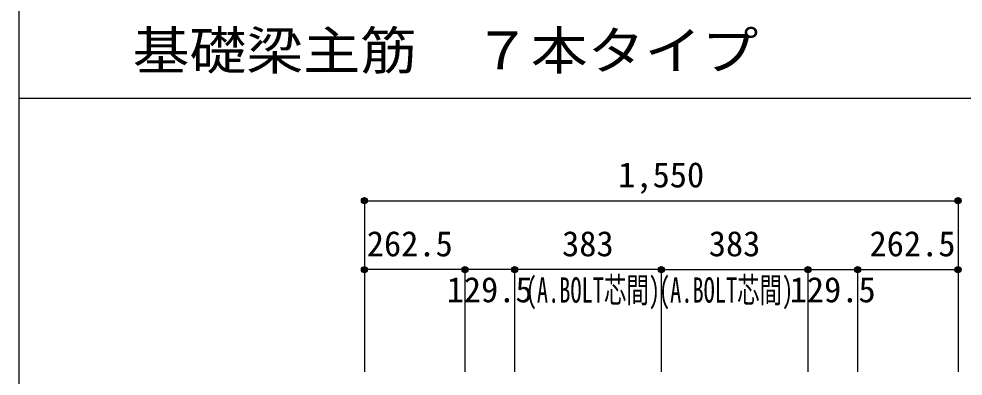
# Model space of a CAD drawing. Units: millimetres at full size, sheet at 1:30. Extents: x -5973 to 5954, y -4195 to 4201.
# Drawn here: x -5973 to -3508, y -948 to -15 of the extents above; entities that cross this region are included whole.
import ezdxf
from ezdxf.enums import TextEntityAlignment as Align

# ---------------------------------------------------------------- set-up
doc = ezdxf.new("R2010")
doc.units = ezdxf.units.MM
doc.header["$LTSCALE"] = 30
doc.header["$PDMODE"] = 32
doc.header["$PDSIZE"] = 15
for name, color, linetype in [('0-7_文字', 4, 'Continuous'), ('0-D_寸法', 4, 'Continuous'), ('6-7_文字', 7, 'Continuous'), ('F-0_枠', 6, 'Continuous')]:
    doc.layers.add(name, color=color, linetype=linetype)
doc.styles.add('ＭＳ ゴシック', font='')
doc.styles.get('ＭＳ ゴシック').set_extended_font_data('MS Gothic')

msp = doc.modelspace()

# ---------------------------------------------------------------- linework, layer by layer
at = {"layer": '0-D_寸法'}
for p, q in [((-5070.8, -490.12), (-5070.8, -670.12)), ((-5070.8, -490.12), (-5070.8, -670.12)), ((-5070.8, -490.12), (-3520.8, -490.12)), ((-5070.8, -490.12), (-3520.8, -490.12)), ((-3520.8, -490.12), (-3520.8, -670.12)), ((-5070.8, -670.12), (-5070.8, -937.16)), ((-5070.8, -670.12), (-5070.8, -937.16)), ((-4808.3, -670.12), (-5070.8, -670.12)), ((-4678.8, -670.12), (-4808.3, -670.12)), ((-4808.3, -670.12), (-4808.3, -937.16)), ((-4678.8, -670.12), (-4678.8, -937.16)), ((-4295.8, -670.12), (-4678.8, -670.12)), ((-4295.8, -670.12), (-4295.8, -937.16)), ((-4295.8, -670.12), (-3912.8, -670.12)), ((-3912.8, -670.12), (-3912.8, -937.16)), ((-3912.8, -670.12), (-3783.3, -670.12)), ((-3783.3, -670.12), (-3783.3, -937.16)), ((-3783.3, -670.12), (-3520.8, -670.12)), ((-3520.8, -670.12), (-3520.8, -937.16)), ((-3520.8, -670.12), (-3520.8, -937.16))]:
    msp.add_line(p, q, dxfattribs=at)
for centre, radius in [((-5070.8, -490.12), 8), ((-5070.8, -490.12), 7.2), ((-5070.8, -490.12), 6.4), ((-5070.8, -490.12), 5.6), ((-5070.8, -490.12), 4.8), ((-5070.8, -490.12), 4), ((-5070.8, -490.12), 3.2), ((-5070.8, -490.12), 2.4), ((-5070.8, -490.12), 1.6), ((-5070.8, -490.12), 0.8), ((-3520.8, -490.12), 8), ((-3520.8, -490.12), 7.2), ((-3520.8, -490.12), 6.4), ((-3520.8, -490.12), 5.6), ((-3520.8, -490.12), 4.8), ((-3520.8, -490.12), 4), ((-3520.8, -490.12), 3.2), ((-3520.8, -490.12), 2.4), ((-3520.8, -490.12), 1.6), ((-3520.8, -490.12), 0.8), ((-5070.8, -670.12), 8), ((-5070.8, -670.12), 7.2), ((-5070.8, -670.12), 6.4), ((-5070.8, -670.12), 5.6), ((-5070.8, -670.12), 4.8), ((-4808.3, -670.12), 8), ((-4808.3, -670.12), 7.2), ((-4808.3, -670.12), 6.4), ((-4808.3, -670.12), 5.6), ((-4808.3, -670.12), 4.8), ((-4678.8, -670.12), 8), ((-4678.8, -670.12), 7.2), ((-4678.8, -670.12), 6.4), ((-4678.8, -670.12), 5.6), ((-4678.8, -670.12), 4.8), ((-4295.8, -670.12), 8), ((-4295.8, -670.12), 7.2), ((-4295.8, -670.12), 6.4), ((-4295.8, -670.12), 5.6), ((-4295.8, -670.12), 4.8), ((-3912.8, -670.12), 8), ((-3912.8, -670.12), 7.2), ((-3912.8, -670.12), 6.4), ((-3912.8, -670.12), 5.6), ((-3912.8, -670.12), 4.8), ((-3783.3, -670.12), 8), ((-3783.3, -670.12), 7.2), ((-3783.3, -670.12), 6.4), ((-3783.3, -670.12), 5.6), ((-3783.3, -670.12), 4.8), ((-3520.8, -670.12), 8), ((-3520.8, -670.12), 7.2), ((-3520.8, -670.12), 6.4), ((-3520.8, -670.12), 5.6), ((-3520.8, -670.12), 4.8), ((-5070.8, -670.12), 4), ((-5070.8, -670.12), 3.2), ((-5070.8, -670.12), 2.4), ((-5070.8, -670.12), 1.6), ((-5070.8, -670.12), 0.8), ((-4808.3, -670.12), 4), ((-4808.3, -670.12), 3.2), ((-4808.3, -670.12), 2.4), ((-4808.3, -670.12), 1.6), ((-4808.3, -670.12), 0.8), ((-4678.8, -670.12), 4), ((-4678.8, -670.12), 3.2), ((-4678.8, -670.12), 2.4), ((-4678.8, -670.12), 1.6), ((-4678.8, -670.12), 0.8), ((-4295.8, -670.12), 4), ((-4295.8, -670.12), 3.2), ((-4295.8, -670.12), 2.4), ((-4295.8, -670.12), 1.6), ((-4295.8, -670.12), 0.8), ((-3912.8, -670.12), 4), ((-3912.8, -670.12), 3.2), ((-3912.8, -670.12), 2.4), ((-3912.8, -670.12), 1.6), ((-3912.8, -670.12), 0.8), ((-3783.3, -670.12), 4), ((-3783.3, -670.12), 3.2), ((-3783.3, -670.12), 2.4), ((-3783.3, -670.12), 1.6), ((-3783.3, -670.12), 0.8), ((-3520.8, -670.12), 4), ((-3520.8, -670.12), 3.2), ((-3520.8, -670.12), 2.4), ((-3520.8, -670.12), 1.6), ((-3520.8, -670.12), 0.8)]:
    msp.add_circle(centre, radius, dxfattribs=at)
at = {"layer": '0-D_寸法', "color": 7}
for p in [(-5070.8, -490.12), (-5070.8, -490.12), (-3520.8, -490.12), (-5070.8, -670.12), (-4808.3, -670.12), (-4678.8, -670.12), (-4295.8, -670.12), (-4295.8, -670.12), (-3912.8, -670.12), (-3912.8, -670.12), (-3783.3, -670.12), (-3783.3, -670.12), (-3520.8, -670.12), (-3520.8, -670.12)]:
    msp.add_point(p, dxfattribs=at)
at = {"layer": 'F-0_枠'}
msp.add_line((-5972.88, 4201.15), (-5972.88, -4195.24), dxfattribs=at)
at = {"layer": 'F-0_枠', "color": 2}
msp.add_line((-5972.88, -222.05), (3723.6, -222.05), dxfattribs=at)

# ---------------------------------------------------------------- texts
at = {"layer": '0-7_文字', "style": 'ＭＳ ゴシック', "width": 0.65}
for p in [(-4649.67, -776.1), (-4301.93, -776.1)]:
    msp.add_text('(A.BOLT芯間)', height=65.98, dxfattribs=at).set_placement(p, align=Align.BOTTOM_LEFT)
at = {"layer": '0-D_寸法', "style": 'ＭＳ ゴシック'}
for s, p in [('1,550', (-4408.3, -475.12)), ('262.5', (-5064.55, -655.12)), ('383', (-4554.8, -655.12)), ('383', (-4171.8, -655.12)), ('262.5', (-3752.05, -655.12)), ('129.5', (-4856.05, -775.12)), ('129.5', (-3960.55, -775.12))]:
    msp.add_text(s, height=65.98, dxfattribs=at).set_placement(p, align=Align.BOTTOM_LEFT)
at = {"layer": '6-7_文字', "color": 2, "style": 'ＭＳ ゴシック', "width": 1.1}
msp.add_text('\u3000\u3000基礎梁主筋\u3000７本タイプ', height=98.97, dxfattribs=at).set_placement((-5972.88, -177.05), align=Align.BOTTOM_LEFT)

doc.saveas('drawing.dxf')
